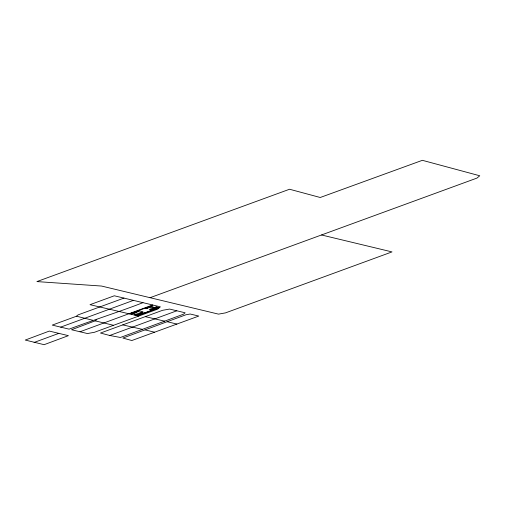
<?xml version="1.0" encoding="UTF-8"?>
<svg xmlns="http://www.w3.org/2000/svg" width="505" height="505" viewBox="0 0 505 505"><rect width="100%" height="100%" fill="white"/><g stroke="black" fill="none" stroke-linecap="round" stroke-linejoin="round"><path stroke-width="0.76" d="M96.834 319.583L95.155 320.852L71.552 329.74L87.422 333.546L94.441 332.29L157.655 309.142L160.356 306.838L142.984 302.665C118.505 312.122 93.602 319.936 69.097 329.153L52.255 325.1L76.507 316.218L78.022 314.912L123.959 298.095M79.998 331.766L152.661 304.995M60.682 327.126L133.421 300.368L142.984 302.665M109.736 335.484L176.813 310.79L185.139 312.797L183.542 314.173L120.417 337.466L109.736 335.484L100.489 333.041L162.547 310.316L169.579 309.06L176.813 310.79M145.023 329.879L122.866 338.053L131.824 340.528L198.774 316.067L190.177 314.009L185.973 314.767L145.023 329.879L154.581 332.214M34.1 342.453L58.851 333.369L68.409 335.661L44.112 344.681L25.25 340.061L49.313 331.078L58.851 333.369M129.583 313.857L151.601 305.79L153.129 306.156L146.248 308.681L144.72 308.309M131.111 314.224L139.917 310.998L142.984 311.73L134.172 314.956M135.706 315.322L142.587 312.803M150.844 309.78L157.724 307.261M137.878 314.678L141.23 313.447L142.309 313.706M155.59 308.189L152.239 309.42L153.318 309.679M138.957 314.937L156.67 308.448M137.24 315.694L144.121 313.169M150.073 297.697L476.973 178.082L479.75 175.765L422.369 160.319L320.233 197.493L289.554 189.242L36.897 281.588L101.568 286.051L218.507 314.135L225.533 312.873L392.006 251.907L321.571 234.989M122.753 324.892L142.385 329.361M145.288 316.641L164.611 321.161M149.19 306.655L157.087 308.549L139.374 315.038L131.477 313.144M145.838 307.886L147.34 308.239M136.464 311.332L137.991 311.705M141.053 312.437L145.648 313.542M134.829 311.913L136.331 312.273M138.768 316.061L90.004 304.685L114.319 295.779L133.421 300.368M167.168 321.71L176.883 324.065M76.507 316.218L92.731 320.252M113.53 325.302L95.155 320.852M156.19 306.895L149.31 309.413L152.377 310.146L159.258 307.627L156.19 306.895"/></g></svg>
